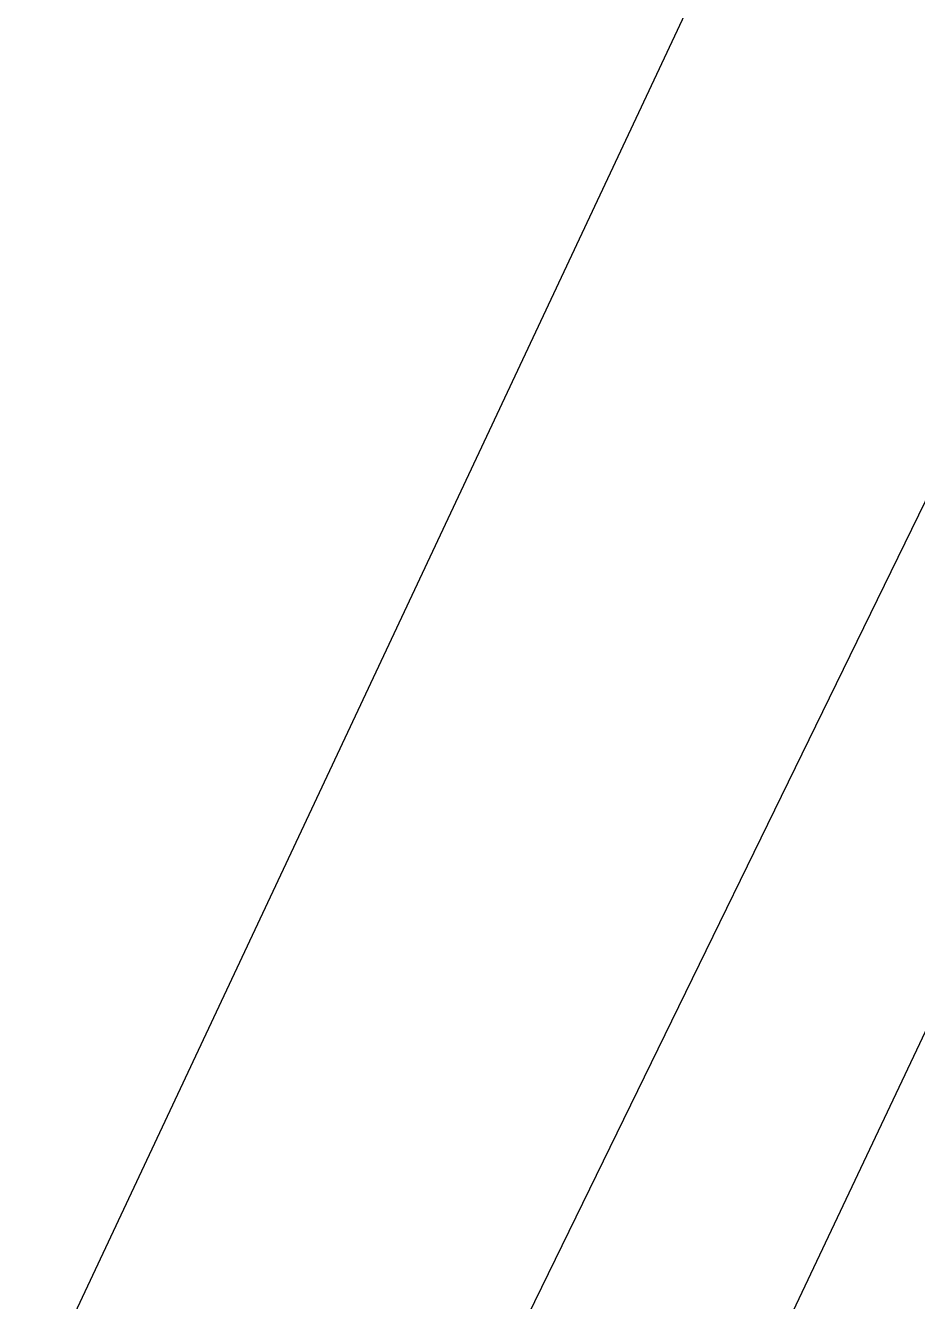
# Model space of a CAD drawing. Header units: inches. Extents: x 653559 to 669309, y 7245317 to 7256454.
# Drawn here: x 661614.83 to 661630.42, y 7250632.84 to 7250655.15 of the extents above; entities that cross this region are included whole.
import ezdxf

# ---------------------------------------------------------------- set-up
doc = ezdxf.new("R2010")
doc.units = ezdxf.units.IN
doc.header["$MEASUREMENT"] = 0
for name, color, linetype in [('Alambrados', 7, 'Continuous'), ('Caminos', 1, 'Continuous'), ('Reserva', 92, 'Continuous')]:
    doc.layers.add(name, color=color, linetype=linetype)

msp = doc.modelspace()

# ---------------------------------------------------------------- linework, layer by layer
at = {"layer": 'Alambrados', "transparency": 33554613}
msp.add_lwpolyline([(662809.331, 7252024.323), (661974.833, 7251796.913), (661923.429, 7251778.861), (661933.589, 7251764.15), (661938.034, 7251748.91), (661965.445, 7251669.376), (661980.526, 7251623.074), (661984.76, 7251613.02), (661983.437, 7251597.542), (661944.543, 7251579.682), (661801.932, 7251511.155), (661785.528, 7251472.393), (661756.027, 7251378.599), (661746.766, 7251346.584), (661730.627, 7251259.933), (661711.312, 7251153.967), (661722.425, 7251108.326), (661734.596, 7251072.343), (661731.288, 7251019.823), (661718.491, 7250919.517), (661721.825, 7250843.158), (661649.435, 7250685.519), (661600.857, 7250585.983)], dxfattribs=at)
at = {"layer": 'Caminos', "transparency": 33554613}
msp.add_lwpolyline([(661742.632, 7251309.161), (661730.064, 7251237.194), (661718.555, 7251180.838), (661715.909, 7251159.671), (661716.041, 7251148.426), (661722.391, 7251121.306), (661738.134, 7251075.401), (661740.251, 7251063.495), (661736.811, 7251030.025), (661723.317, 7250940.728), (661721.333, 7250910.036), (661723.979, 7250866.512), (661725.434, 7250844.816), (661722.127, 7250830.396), (661704.4, 7250794.281), (661689.583, 7250763.192), (661649.366, 7250677.335), (661612.324, 7250599.018), (661603.461, 7250583.54)], dxfattribs=at)
at = {"layer": 'Reserva', "transparency": 33554613}
msp.add_lwpolyline([(661594.284, 7250587.012), (661707.526, 7250828.313), (661726.576, 7251041.038), (661726.576, 7251085.488), (661693.768, 7251156.397), (661717.051, 7251247.413), (661757.268, 7251430.505)], dxfattribs=at)

doc.saveas('drawing.dxf')
